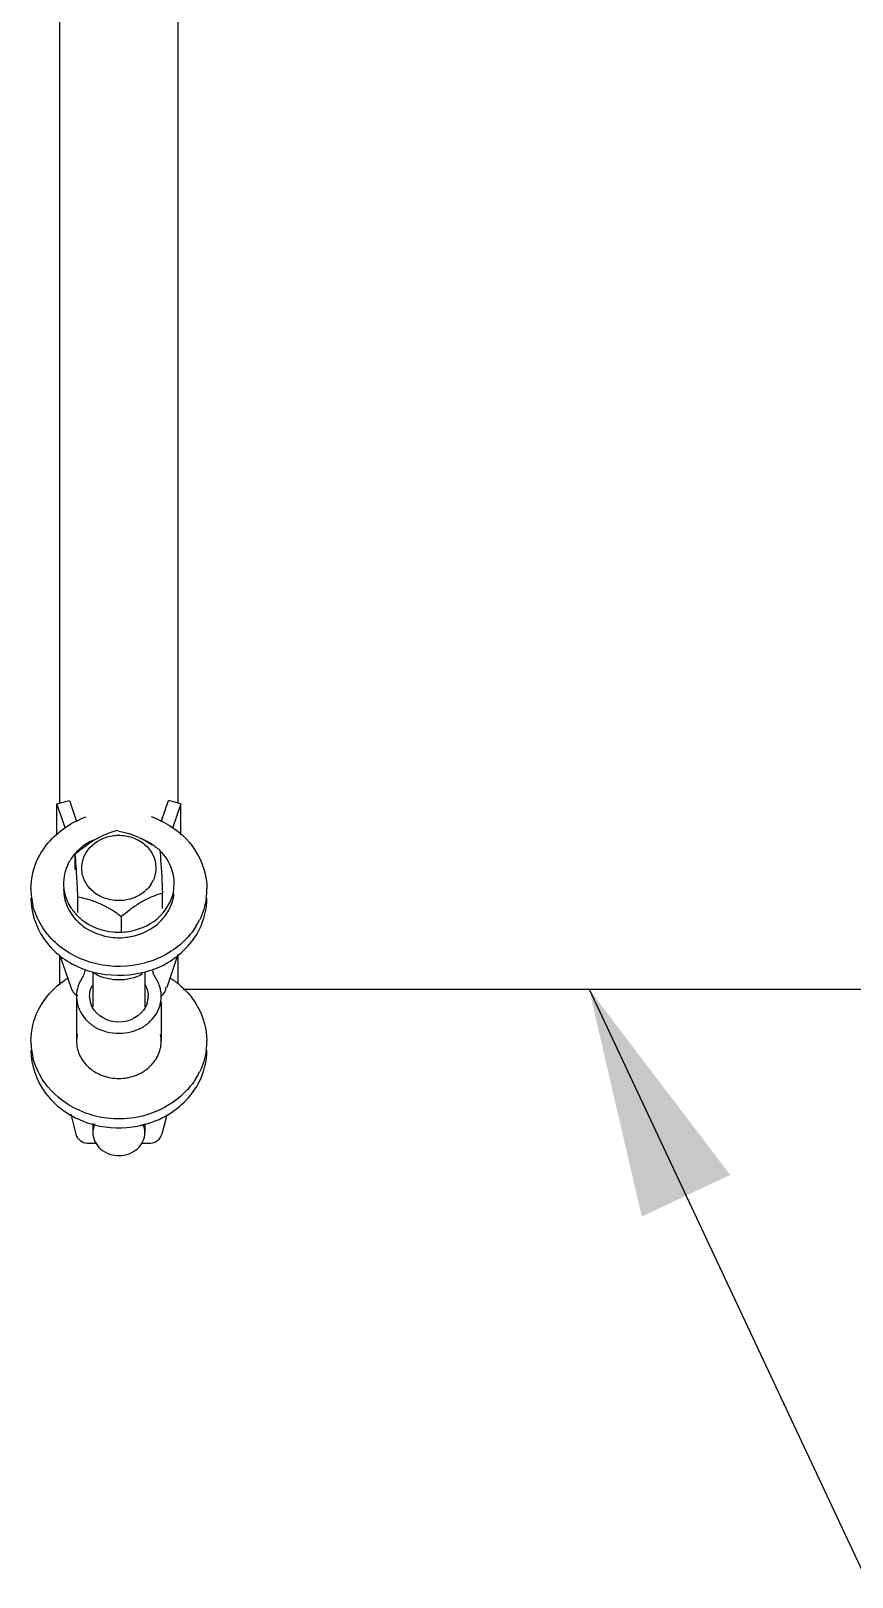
# Model space of a CAD drawing. Header units: millimetres. Extents: x 11802 to 19889, y -472 to 9054.
# Drawn here: x 13240 to 13366, y 2875.7 to 3112.9 of the extents above; entities that cross this region are included whole.
import ezdxf

# ---------------------------------------------------------------- set-up
doc = ezdxf.new("R2010")
doc.units = ezdxf.units.MM
doc.header["$LTSCALE"] = 307.34
doc.layers.get('0').update_dxf_attribs({"linetype": 'CONTINUOUS'})
doc.styles.get("Standard").update_dxf_attribs({"font": 'calibri.ttf'})
doc.dimstyles.get("Standard").update_dxf_attribs({"dimtxt": 35, "dimasz": 35, "dimexe": 1.5, "dimexo": 1, "dimtad": 1, "dimdsep": 46, "dimtxsty": 'Standard', "dimblk": '_FILLED', "dimblk1": '_FILLED', "dimblk2": '_FILLED', "dimcen": 0.09, "dimazin": 2, "dimtol": 1, "dimtp": 0.01, "dimtm": 0.01, "dimtfac": 1, "dimtofl": 0, "dimtmove": 0, "dimatfit": 3, "dimldrblk": '_FILLED', "dimfxl": 1, "dimtolj": 1, "dimarcsym": 0})

# ---------------------------------------------------------------- blocks, each defined once
blk = doc.blocks.new('_FILLED')
at = {"color": 0, "linetype": 'ByBlock'}
blk.add_solid([(0, 0), (-1, 0.2143), (-1, -0.2143)], dxfattribs=at)

msp = doc.modelspace()

# ---------------------------------------------------------------- linework, layer by layer
at = {"color": 0, "linetype": 'Continuous'}
for p, q in [((13244.44067, 2994.4293), (13244.44067, 3534.35779)), ((13262.54327, 3534.35779), (13262.54327, 2994.4293)), ((13243.98767, 2994.30958), (13245.90332, 2994.81585)), ((13243.98767, 2989.58625), (13243.98767, 2994.30958)), ((13245.2788, 2990.51855), (13243.98767, 2994.30958)), ((13245.90332, 2994.81585), (13246.98718, 2991.63339)), ((13259.97026, 2991.55559), (13261.08063, 2994.81585)), ((13262.99627, 2994.30958), (13261.08063, 2994.81585)), ((13262.99627, 2994.30958), (13261.72128, 2990.56592)), ((13262.99627, 2989.57675), (13262.99627, 2994.30958)), ((13253.346, 2990.1796), (13253.09125, 2990.2279)), ((13259.78601, 2987.2306), (13259.78601, 2987.01741)), ((13259.78601, 2987.2306), (13259.80325, 2987.02039)), ((13246.79721, 2984.25891), (13246.79721, 2986.61919)), ((13245.03734, 2982.88617), (13244.99199, 2982.12749)), ((13261.9466, 2981.3409), (13261.99196, 2982.09958)), ((13247.19793, 2977.65291), (13247.19793, 2980.01318)), ((13260.18673, 2978.26432), (13260.18673, 2980.6246)), ((13253.63794, 2977.1957), (13253.89269, 2977.01588)), ((13253.89269, 2974.65561), (13253.89269, 2977.01588)), ((13244.44067, 2966.56537), (13244.44067, 2971.05181)), ((13244.44733, 2971.03225), (13246.09499, 2966.19437)), ((13260.88896, 2966.19437), (13262.60573, 2971.23518)), ((13262.54327, 2971.19008), (13262.54327, 2966.71521)), ((13249.49197, 2968.54514), (13249.49197, 2963.16894)), ((13257.49197, 2968.54527), (13257.49197, 2963.16823)), ((13263.33332, 2965.86605), (13709.99197, 2965.86605)), ((13246.99197, 2964.79568), (13246.99197, 2957.91408)), ((13259.99197, 2963.86629), (13259.99197, 2957.91408)), ((13246.12557, 2946.70208), (13246.90253, 2943.62534)), ((13260.83453, 2946.6077), (13260.08141, 2943.62534)), ((13249.49197, 2945.27487), (13249.49197, 2943.8719)), ((13257.49197, 2945.26011), (13257.49197, 2943.8719)), ((13248.64774, 2942.26605), (13250.04387, 2942.26605)), ((13256.94645, 2942.26605), (13258.3362, 2942.26605))]:
    msp.add_line(p, q, dxfattribs=at)
for centre, radius, start, end in [((13253.05042, 2979.15208), 13.92004, 115.9293469, 119.8086363), ((13253.26547, 2978.69935), 14.42123, 109.5902613, 115.911228), ((13253.74388, 2978.77295), 14.34378, 63.9747974, 70.5726407), ((13253.85636, 2979.01113), 14.0804, 61.5966838, 63.9608527), ((13253.48968, 2983.16879), 6.32949, 91.0005089, 92.2963475), ((13250.72146, 2976.4261), 13.99979, 65.3431891, 72.2256844), ((13253.17541, 2980.86337), 8.67743, 117.0248089, 123.8397526), ((13250.03012, 2974.98156), 15.60134, 62.9340819, 63.8207253), ((13253.75071, 2980.75999), 8.79587, 56.2168242, 67.3554474), ((13245.74217, 2967.74548), 24.01725, 55.630685, 57.6165441), ((13251.67864, 2982.12032), 6.68631, 179.9385456, 193.5931176), ((13254.41814, 2984.60313), 4.79418, 326.2623435, 335.9435211), ((13250.57259, 2981.2704), 10.58066, 180.0737515, 193.9010478), ((12786.19336, 2958.01657), 461.52905, 2.731769, 2.8797094), ((13253.97917, 2984.9501), 5.35613, 310.7157892, 312.4548197), ((13255.05358, 2982.20198), 6.95023, 333.3032661, 343.0294388), ((13255.19338, 2982.15638), 6.8032, 343.0531032, 346.2809396), ((13255.34408, 2982.12129), 6.64848, 346.2666984, 353.2590932), ((13256.53525, 2981.26063), 10.45676, 352.4148431, 0.0319164), ((13252.37725, 2982.47079), 7.47247, 213.3625736, 219.7983377), ((13244.89803, 2966.38755), 13.81044, 66.4227221, 70.1015218), ((13242.15288, 2961.17369), 19.70682, 57.7057893, 60.0587445), ((13239.34585, 2956.75769), 24.93945, 55.0352897, 57.6747628), ((13264.06883, 2967.03985), 14.12899, 118.3421185, 119.845965), ((13252.79011, 2981.98548), 8.025, 222.8971316, 231.675542), ((13254.34707, 2981.83706), 7.81213, 314.4427059, 316.6317153), ((13255.71437, 2981.53961), 11.33067, 327.7802992, 333.5088707), ((13253.48812, 2984.25519), 9.62908, 264.7968174, 271.5783072), ((13253.48889, 2983.41965), 9.64547, 264.8011012, 272.6506456), ((13253.48774, 2984.34568), 9.71955, 271.5659196, 273.2181151), ((13253.4948, 2983.4002), 9.62576, 272.6208398, 280.6163271), ((13253.49617, 2984.24234), 9.6159, 273.202512, 280.6190561), ((13254.49941, 2964.63541), 5.52259, 26.2947666, 35.8429892), ((13252.84744, 2956.14464), 13.52387, 122.4849625, 124.5610423), ((13254.23361, 2964.71116), 3.77174, 24.9537872, 27.8659806), ((13254.64777, 2964.70849), 5.3572, 17.4997277, 26.2969556), ((13254.93217, 2964.79546), 5.05976, 359.9914238, 11.6496915), ((13254.11014, 2956.09747), 13.57756, 56.4898627, 57.5224085), ((13254.21312, 2956.25159), 13.3922, 54.0572767, 56.4931913), ((13254.36694, 2956.46404), 13.12991, 51.9176784, 54.0565266), ((13254.49895, 2956.6325), 12.9159, 48.7708853, 51.9177187), ((13252.08119, 2964.79905), 5.08919, 180.0492225, 193.5831111), ((13252.54376, 2964.80075), 3.55134, 180.1317635, 198.1804719), ((13254.43961, 2964.80085), 3.55191, 341.7360989, 359.8649042), ((13254.8534, 2964.8133), 5.1405, 342.5042153, 346.4023902), ((13254.91171, 2964.79858), 5.08037, 346.4091379, 350.2067101), ((13254.91481, 2964.79748), 5.07713, 350.2130315, 359.9686854), ((13253.03276, 2965.44422), 6.25904, 228.749794, 230.7514514), ((13253.95122, 2965.44417), 6.25898, 309.2513048, 311.2503468), ((13252.05161, 2957.91386), 5.0596, 168.361482, 180.0089359), ((13252.05059, 2957.91224), 5.05893, 167.0572722, 168.3411343), ((13254.93217, 2957.91386), 5.05976, 359.9914255, 11.6497159), ((13250.57309, 2957.92292), 10.58117, 180.0742602, 193.9333956), ((13252.05803, 2957.91499), 5.06603, 180.0217053, 187.7130187), ((13252.07051, 2957.91661), 5.07861, 187.7121908, 193.6022517), ((13252.26245, 2957.97459), 5.27923, 198.9444741, 201.8255993), ((13254.91355, 2957.91659), 5.07849, 346.4085579, 352.2886664), ((13254.92589, 2957.91499), 5.06604, 352.2878414, 359.9786159), ((13256.53552, 2957.91311), 10.45649, 352.4152933, 0.0320158), ((13253.20399, 2958.79636), 6.54898, 234.8899964, 242.14276), ((13253.38496, 2959.1491), 6.94541, 242.1825446, 251.7592289), ((13253.46499, 2959.38082), 7.19054, 251.731528, 260.1613579), ((13253.49197, 2959.58973), 7.40099, 260.2319259, 279.7763133), ((13253.51741, 2959.38853), 7.1984, 279.8486789, 281.5506021), ((13253.52837, 2959.34359), 7.15218, 281.5366308, 291.7348971), ((13253.6338, 2959.07477), 6.86342, 291.74844, 297.8507097), ((13253.77999, 2958.79631), 6.54892, 297.8579126, 305.1091818), ((13255.71589, 2958.19125), 11.32895, 327.8084572, 333.5401738), ((13253.29448, 2960.5487), 14.49952, 248.9052746, 251.0535043), ((13253.46859, 2961.10909), 15.0861, 251.1191006, 265.0385736), ((13253.55622, 2960.9369), 14.9096, 280.9247821, 288.7499367), ((13253.26994, 2959.06346), 14.4297, 248.8478193, 249.8126387), ((13253.38279, 2959.38427), 14.76975, 249.8312081, 255.7769013), ((13253.489, 2961.35668), 15.33452, 265.0426348, 280.8741536), ((13253.5462, 2959.56216), 14.95581, 280.9330426, 283.7051901), ((13253.57992, 2959.43411), 14.82342, 283.6958617, 290.5741749), ((13248.64774, 2944.06605), 1.8, 194.1723377, 270), ((13258.3362, 2944.06605), 1.8, 270, 345.8276623)]:
    msp.add_arc(centre, radius, start, end, dxfattribs=at)
for points in [[(13241.12858, 2986.03777), (13242.19964, 2988.18925), (13244.04549, 2990.0354), (13246.1307, 2991.23037)], [(13251.21708, 2989.08078), (13251.85852, 2989.32649), (13252.54972, 2989.46568), (13253.23607, 2989.4932)], [(13253.346, 2990.1796), (13253.90264, 2990.06948), (13254.45476, 2989.93069), (13254.99515, 2989.75762)], [(13253.37916, 2989.49731), (13254.11464, 2989.51015), (13254.86349, 2989.39446), (13255.55941, 2989.15613)], [(13248.34319, 2988.07082), (13247.74987, 2987.67274), (13247.20157, 2987.19513), (13246.73386, 2986.65499)], [(13246.79721, 2986.61919), (13247.33543, 2987.07975), (13247.88829, 2987.52466), (13248.46303, 2987.93876)], [(13248.18803, 2986.31109), (13248.74428, 2987.56105), (13249.93946, 2988.59138), (13251.21708, 2989.08078)], [(13248.46303, 2987.93876), (13248.87538, 2988.23586), (13249.29934, 2988.51788), (13249.73602, 2988.7779)], [(13255.55941, 2989.15613), (13256.23821, 2988.92366), (13256.88786, 2988.56459), (13257.43573, 2988.1013)], [(13257.12896, 2988.8743), (13257.63417, 2988.61619), (13258.12612, 2988.33119), (13258.6054, 2988.02763)], [(13257.43573, 2988.1013), (13257.95785, 2987.6598), (13258.40537, 2987.10593), (13258.70991, 2986.49373)], [(13260.84776, 2985.86565), (13260.56662, 2986.29312), (13260.23881, 2986.6927), (13259.87761, 2987.05506)], [(13239.99194, 2981.25678), (13239.99097, 2982.89486), (13240.39855, 2984.57135), (13241.12858, 2986.03777)], [(13245.72106, 2985.1476), (13245.36737, 2984.44398), (13245.12945, 2983.66827), (13245.03734, 2982.88617)], [(13246.73386, 2986.65499), (13246.33761, 2986.19736), (13245.99293, 2985.68846), (13245.72106, 2985.1476)], [(13247.79635, 2984.3811), (13247.78167, 2985.03738), (13247.92113, 2985.71136), (13248.18803, 2986.31109)], [(13258.70991, 2986.49373), (13259.28088, 2985.34596), (13259.31712, 2983.82006), (13258.79591, 2982.64885)], [(13261.9916, 2982.09958), (13261.99368, 2983.41156), (13261.56869, 2984.7695), (13260.84776, 2985.86565)], [(13248.27403, 2982.46622), (13247.98103, 2983.05522), (13247.81107, 2983.72341), (13247.79635, 2984.3811)], [(13249.54821, 2980.85864), (13249.02609, 2981.30015), (13248.57858, 2981.85402), (13248.27403, 2982.46622)], [(13244.99234, 2981.27557), (13244.98995, 2979.77164), (13245.56246, 2978.20415), (13246.48837, 2977.01903)], [(13245.17963, 2980.54887), (13245.36692, 2979.7754), (13245.69888, 2979.02632), (13246.13618, 2978.36142)], [(13249.59847, 2979.37346), (13248.81984, 2979.65541), (13248.01262, 2979.8647), (13247.19793, 2980.01318)], [(13251.42453, 2979.80382), (13250.74574, 2980.03628), (13250.09609, 2980.39535), (13249.54821, 2980.85864)], [(13253.60479, 2979.46263), (13252.8693, 2979.4498), (13252.12045, 2979.56549), (13251.42453, 2979.80382)], [(13255.76686, 2979.87916), (13255.08148, 2979.61663), (13254.33862, 2979.47543), (13253.60479, 2979.46263)], [(13257.47301, 2980.89039), (13256.97194, 2980.45913), (13256.38422, 2980.11565), (13255.76686, 2979.87916)], [(13260.18673, 2980.6246), (13259.21047, 2980.3405), (13258.25617, 2979.95788), (13257.3613, 2979.47518)], [(13258.40493, 2981.94049), (13258.17516, 2981.59581), (13257.90022, 2981.27792), (13257.5946, 2980.99829)], [(13261.26289, 2978.22755), (13261.61657, 2978.93117), (13261.85449, 2979.70688), (13261.9466, 2980.48898)], [(13266.90051, 2979.88034), (13266.74408, 2978.70668), (13266.38304, 2977.54542), (13265.85536, 2976.48546)], [(13265.85536, 2975.0656), (13266.58539, 2976.53202), (13266.99297, 2978.20852), (13266.99201, 2979.8466)], [(13246.63613, 2977.68776), (13246.98655, 2977.26678), (13247.38415, 2976.88154), (13247.8137, 2976.54169)], [(13251.98879, 2978.25039), (13251.48116, 2978.54236), (13250.95869, 2978.8108), (13250.42201, 2979.04511)], [(13255.09445, 2977.99168), (13254.68393, 2977.67905), (13254.28396, 2977.3523), (13253.89269, 2977.01588)], [(13257.03725, 2979.29487), (13256.50826, 2978.99133), (13255.99802, 2978.65408), (13255.50417, 2978.29619)], [(13259.81709, 2977.1115), (13260.39822, 2977.68147), (13260.89731, 2978.35219), (13261.26289, 2979.07947)], [(13260.02614, 2976.47258), (13260.51755, 2976.99285), (13260.94147, 2977.58813), (13261.26289, 2978.22755)], [(13247.8137, 2976.54169), (13249.16117, 2975.47558), (13250.90379, 2974.82216), (13252.61488, 2974.66579)], [(13247.8137, 2975.68977), (13249.16117, 2974.62366), (13250.90379, 2973.97024), (13252.61488, 2973.81387)], [(13255.26817, 2974.79112), (13256.94107, 2975.10548), (13258.60185, 2975.9196), (13259.81709, 2977.1115)], [(13255.26817, 2973.93921), (13256.94107, 2974.25356), (13258.60185, 2975.06768), (13259.81709, 2976.25958)], [(13260.98854, 2969.95156), (13263.01685, 2971.14474), (13264.80663, 2972.95898), (13265.85536, 2975.0656)], [(13265.30023, 2975.49847), (13264.81228, 2974.72353), (13264.22912, 2974.00209), (13263.57863, 2973.3575)], [(13248.00779, 2967.86925), (13247.37585, 2966.99425), (13246.99163, 2965.87402), (13246.99201, 2964.79468)], [(13248.00779, 2967.86925), (13248.18875, 2968.11982), (13248.30431, 2968.43408), (13248.31867, 2968.74283)], [(13257.13911, 2968.22056), (13254.93379, 2966.90337), (13251.53816, 2967.0067), (13249.43743, 2968.48499)], [(13241.12585, 2962.68474), (13242.03495, 2964.51339), (13243.49386, 2966.1233), (13245.17557, 2967.28184)], [(13246.09499, 2966.19437), (13246.27221, 2965.674), (13246.60629, 2965.0767), (13247.13036, 2964.91074)], [(13248.99243, 2964.79259), (13248.99189, 2965.37084), (13249.14593, 2965.96361), (13249.41631, 2966.47476)], [(13257.65325, 2966.3024), (13257.78964, 2966.00926), (13257.889, 2965.69549), (13257.94286, 2965.37669)], [(13259.92072, 2964.74622), (13260.21286, 2965.00999), (13260.52994, 2965.2969), (13260.65683, 2965.66948)], [(13247.13435, 2963.60382), (13247.39842, 2962.51239), (13248.06164, 2961.47887), (13248.90587, 2960.73844)], [(13258.07807, 2960.73844), (13258.83876, 2961.40561), (13259.45203, 2962.30284), (13259.7561, 2963.26788)], [(13239.99194, 2957.90921), (13239.99097, 2959.54531), (13240.39751, 2961.2197), (13241.12585, 2962.68474)], [(13249.9115, 2960.0168), (13251.97535, 2958.81696), (13255.00966, 2958.81716), (13257.07333, 2960.01732)], [(13247.36163, 2956.01187), (13247.55082, 2955.5394), (13247.81047, 2955.0903), (13248.12199, 2954.68784)], [(13258.86257, 2954.68863), (13259.32386, 2955.2848), (13259.67269, 2955.99046), (13259.84982, 2956.72316)], [(13266.90052, 2956.53293), (13266.74436, 2955.36123), (13266.38431, 2954.20189), (13265.8581, 2953.14341)], [(13265.8581, 2951.72355), (13266.58644, 2953.1886), (13266.99297, 2954.86299), (13266.99201, 2956.49909)], [(13248.12199, 2954.68784), (13248.49206, 2954.20974), (13248.94291, 2953.78692), (13249.43735, 2953.43897)], [(13257.54652, 2953.43892), (13258.04126, 2953.78706), (13258.49235, 2954.21018), (13258.86257, 2954.68863)], [(13265.30326, 2952.15574), (13264.8158, 2951.38076), (13264.23315, 2950.6592), (13263.58315, 2950.01444)], [(13263.58315, 2950.01444), (13262.13177, 2948.57475), (13260.2844, 2947.47614), (13258.34874, 2946.81854)], [(13249.79551, 2945.21702), (13249.60016, 2944.80097), (13249.49224, 2944.33152), (13249.49232, 2943.8719)], [(13249.75389, 2945.06727), (13251.89651, 2944.52358), (13254.21235, 2944.45856), (13256.38275, 2944.87781)], [(13257.49162, 2943.8719), (13257.49154, 2944.31256), (13257.39322, 2944.76212), (13257.21281, 2945.16417)]]:
    msp.add_open_spline(points, degree=3, dxfattribs=at)
for points, knots in [([(13249.73602, 2988.7779), (13250.021, 2988.9476), (13251.09082, 2989.53598), (13252.23699, 2989.98281), (13253.09125, 2990.2279)], [0, 0, 0, 0, 0.271781964, 1, 1, 1, 1]), ([(13260.55406, 2991.39654), (13262.43085, 2990.38152), (13265.70649, 2987.5065), (13266.99082, 2983.28428), (13266.99201, 2981.26646)], [0, 0, 0, 0, 0.513953777, 1, 1, 1, 1]), ([(13249.70683, 2988.81789), (13249.62659, 2988.78274), (13249.46738, 2988.7102), (13249.31038, 2988.633), (13249.23259, 2988.59331)], [0, 0, 0, 0, 0.500770224, 1, 1, 1, 1]), ([(13256.56192, 2989.14942), (13256.62068, 2989.12246), (13256.73812, 2989.06758), (13256.85483, 2989.01115), (13256.91314, 2988.98249)], [0, 0, 0, 0, 0.498778506, 1, 1, 1, 1]), ([(13259.30051, 2987.5697), (13259.3822, 2987.5139), (13259.54459, 2987.40166), (13259.70584, 2987.28778), (13259.78601, 2987.2306)], [0, 0, 0, 0, 0.501156281, 1, 1, 1, 1]), ([(13259.80325, 2987.02039), (13259.83682, 2986.60609), (13259.99633, 2984.47618), (13260.1046, 2982.3428), (13260.18673, 2980.6246)], [0, 0, 0, 0, 0.194612629, 1, 1, 1, 1]), ([(13247.1396, 2981.20344), (13247.11246, 2981.74205), (13247.01771, 2983.54843), (13246.90221, 2985.35394), (13246.79721, 2986.61919)], [0, 0, 0, 0, 0.298134911, 1, 1, 1, 1]), ([(13239.99194, 2979.83691), (13239.99319, 2977.70154), (13241.4767, 2973.21775), (13248.72119, 2967.27603), (13257.00276, 2967.60687), (13260.98854, 2969.95156)], [0, 0, 0, 0, 0.236527089, 0.487783656, 1, 1, 1, 1]), ([(13263.57863, 2973.3575), (13261.90009, 2971.69418), (13257.45614, 2969.26787), (13250.0198, 2969.17033), (13243.44205, 2972.41413), (13240.83567, 2976.57311), (13240.30181, 2978.72844)], [0, 0, 0, 0, 0.251397717, 0.51137199, 0.763773961, 1, 1, 1, 1]), ([(13255.50417, 2978.29619), (13255.43526, 2978.24625), (13255.29809, 2978.14554), (13255.16212, 2978.04321), (13255.09445, 2977.99168)], [0, 0, 0, 0, 0.500156904, 1, 1, 1, 1]), ([(13246.48837, 2977.01903), (13246.55509, 2976.93363), (13246.69258, 2976.76525), (13246.83708, 2976.60284), (13246.91118, 2976.52299)], [0, 0, 0, 0, 0.498693551, 1, 1, 1, 1]), ([(13258.66527, 2968.74283), (13258.67005, 2968.64017), (13258.70167, 2968.43357), (13258.772, 2968.23699), (13258.81619, 2968.14212)], [0, 0, 0, 0, 0.495474302, 1, 1, 1, 1]), ([(13258.81619, 2968.14212), (13258.83845, 2968.09433), (13258.88753, 2968.00069), (13258.94522, 2967.91208), (13258.97615, 2967.86925)], [0, 0, 0, 0, 0.49944687, 1, 1, 1, 1]), ([(13259.88771, 2965.81716), (13259.87023, 2965.90176), (13259.83087, 2966.07036), (13259.78304, 2966.23674), (13259.75703, 2966.31941)], [0, 0, 0, 0, 0.499213135, 1, 1, 1, 1]), ([(13260.65683, 2965.66948), (13260.68299, 2965.74631), (13260.71869, 2965.91195), (13260.70872, 2966.08144), (13260.69306, 2966.16631)], [0, 0, 0, 0, 0.484655514, 1, 1, 1, 1]), ([(13263.01145, 2966.34628), (13263.63095, 2965.80333), (13265.81341, 2963.51007), (13266.99063, 2960.25514), (13266.99201, 2957.91895)], [0, 0, 0, 0, 0.260687177, 1, 1, 1, 1]), ([(13249.40683, 2963.13426), (13249.35962, 2963.22419), (13249.27272, 2963.40727), (13249.20123, 2963.59691), (13249.16971, 2963.6927)], [0, 0, 0, 0, 0.501798657, 1, 1, 1, 1]), ([(13257.5768, 2963.13366), (13256.85004, 2961.74983), (13253.49157, 2959.91311), (13250.13331, 2961.75032), (13249.40683, 2963.13426)], [0, 0, 0, 0, 0.500004575, 1, 1, 1, 1]), ([(13257.81259, 2963.6877), (13257.78116, 2963.59269), (13257.71, 2963.40455), (13257.62367, 2963.2229), (13257.5768, 2963.13366)], [0, 0, 0, 0, 0.498212127, 1, 1, 1, 1]), ([(13257.94286, 2965.37669), (13257.95917, 2965.28016), (13257.9836, 2965.08584), (13257.9916, 2964.89016), (13257.99151, 2964.79248)], [0, 0, 0, 0, 0.500546859, 1, 1, 1, 1]), ([(13249.07276, 2960.59716), (13249.1317, 2960.54901), (13249.25161, 2960.45461), (13249.37483, 2960.36457), (13249.43735, 2960.32057)], [0, 0, 0, 0, 0.498881502, 1, 1, 1, 1]), ([(13249.43735, 2960.32057), (13249.51392, 2960.26669), (13249.66984, 2960.16197), (13249.83014, 2960.0641), (13249.9115, 2960.0168)], [0, 0, 0, 0, 0.498703047, 1, 1, 1, 1]), ([(13257.07333, 2960.01732), (13257.15452, 2960.06454), (13257.31449, 2960.16223), (13257.4701, 2960.26674), (13257.54652, 2960.32052)], [0, 0, 0, 0, 0.501294506, 1, 1, 1, 1]), ([(13257.54652, 2960.32052), (13257.6091, 2960.36455), (13257.73242, 2960.45466), (13257.85243, 2960.54915), (13257.91141, 2960.59735)], [0, 0, 0, 0, 0.501119449, 1, 1, 1, 1]), ([(13239.99193, 2956.48934), (13239.99329, 2954.20251), (13241.68071, 2949.37991), (13245.78455, 2946.48757), (13248.06304, 2945.60596)], [0, 0, 0, 0, 0.483480315, 1, 1, 1, 1]), ([(13247.13435, 2956.72222), (13247.15317, 2956.64443), (13247.19456, 2956.48947), (13247.24312, 2956.33662), (13247.26917, 2956.26068)], [0, 0, 0, 0, 0.499248312, 1, 1, 1, 1]), ([(13248.07594, 2947.02084), (13246.19693, 2947.7458), (13242.77839, 2949.94731), (13240.76148, 2953.52956), (13240.30326, 2955.37504)], [0, 0, 0, 0, 0.514365541, 1, 1, 1, 1]), ([(13258.78916, 2945.55616), (13259.56223, 2945.84659), (13262.42866, 2947.19969), (13264.81555, 2949.62648), (13265.8581, 2951.72355)], [0, 0, 0, 0, 0.260698243, 1, 1, 1, 1]), ([(13249.49232, 2943.8719), (13249.49249, 2942.94285), (13250.49669, 2940.95554), (13252.55445, 2940.33122), (13253.57119, 2940.34896)], [0, 0, 0, 0, 0.477429168, 1, 1, 1, 1]), ([(13253.57119, 2940.34896), (13254.56151, 2940.36624), (13256.54113, 2941.02793), (13257.49178, 2942.9657), (13257.49162, 2943.8719)], [0, 0, 0, 0, 0.522216261, 1, 1, 1, 1])]:
    msp.add_open_spline(points, degree=3, knots=knots, dxfattribs=at)

# ---------------------------------------------------------------- leaders
msp.add_leader([(13325.64367, 2965.86605), (13368, 2875.67614), (13408.51627, 2875.67614)], dimstyle='Standard', override={"dimtad": 0}, dxfattribs=at)

doc.saveas('drawing.dxf')
